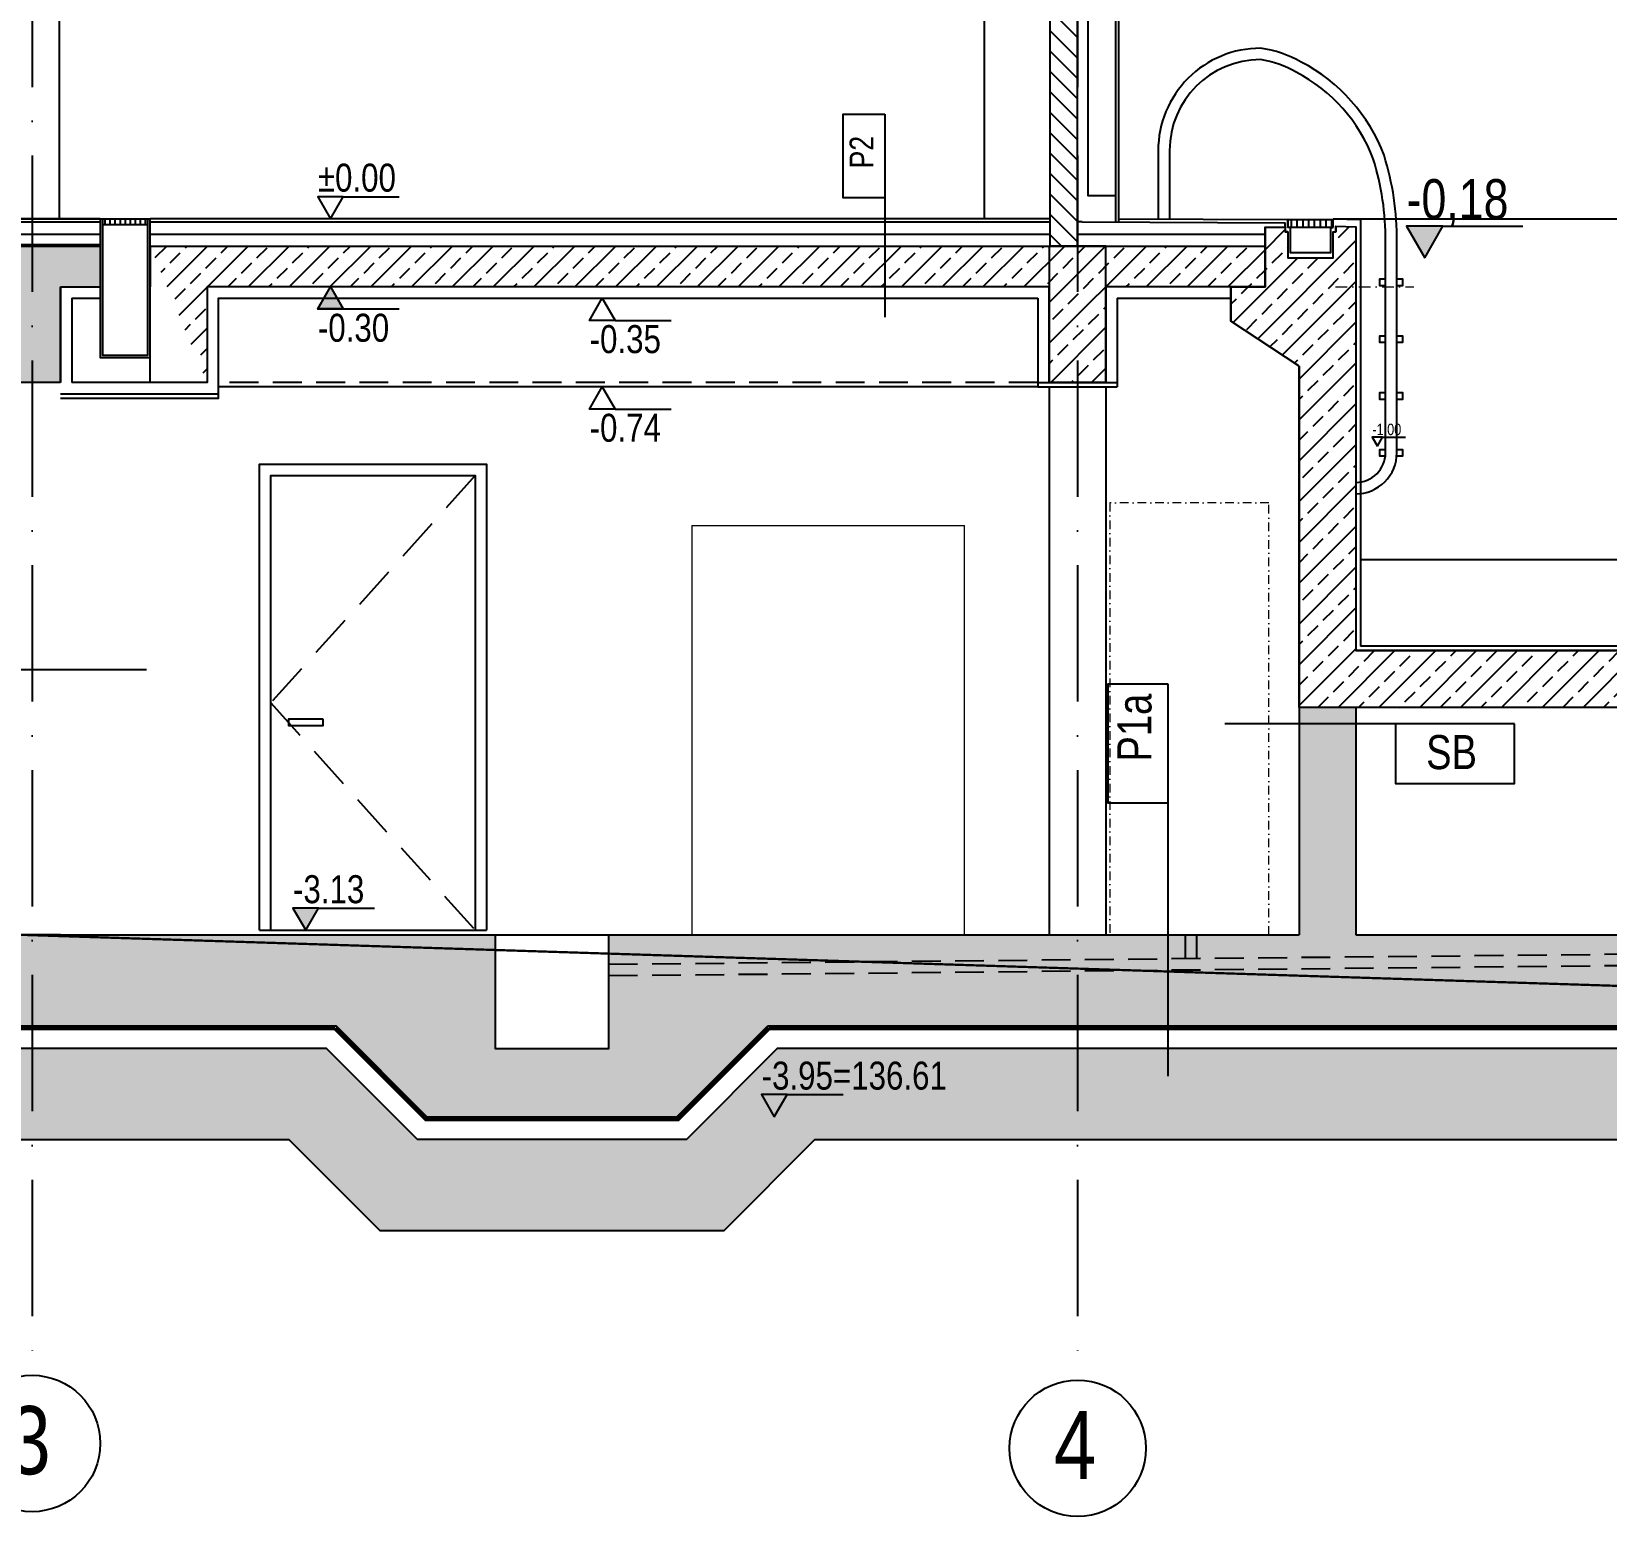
# Model space of a CAD drawing. Header units: millimetres. Extents: x 58205 to 122423, y 1055 to 94479.
# Drawn here: x 70225 to 70918, y 16257 to 16911 of the extents above; entities that cross this region are included whole.
import ezdxf

# ---------------------------------------------------------------- set-up
doc = ezdxf.new("R2010")
doc.units = ezdxf.units.MM
for name, pattern in [('ACAD_ISO03W100', [30, 12, -18]), ('ACAD_ISO10W100', [18, 12, -3, 0, -3]), ('DASHDOT', [25.4, 12.7, -6.35, 0, -6.35]), ('DASHED', [0.75, 0.5, -0.25]), ('HIDDEN', [9.525, 6.35, -3.175])]:
    doc.linetypes.add(name, pattern=pattern)
for name, color, linetype in [('+48_HACZE', 253, 'Continuous'), ('+48_IZOLACJE', 4, 'Continuous'), ('+48_KOTY', 3, 'Continuous'), ('+48_MEBLE', 251, 'Continuous'), ('+48_OPISY_ŚCIAN', 3, 'Continuous'), ('+48_OSIE', 8, 'Continuous'), ('+48_POSADZKA', 4, 'Continuous'), ('+48_PRZEKRÓJ', 1, 'Continuous'), ('+48_SCIANY', 1, 'Continuous'), ('+48_STOLARKA_DRZWI', 3, 'Continuous'), ('+48_WEŁNA', 252, 'Continuous'), ('+48_WIDOK', 5, 'Continuous'), ('+48_ŻELBET', 242, 'Continuous'), ('1_CIENKA', 252, 'Continuous'), ('SCHODY_', 2, 'Continuous')]:
    doc.layers.add(name, color=color, linetype=linetype)
doc.layers.add('Basen Linia 03', color=53, linetype='Continuous', lineweight=30)
doc.layers.add('Basen Osiowe', color=90, linetype='DASHDOT', lineweight=9)
doc.styles.add('WRP_ARIAL', font='ARIAL.TTF', dxfattribs={"width": 0.8})

# ---------------------------------------------------------------- blocks, each defined once
blk = doc.blocks.new('OZN_OSI')
at = {"layer": '+48_OSIE', "linetype": 'Continuous', "ltscale": 5}
blk.add_circle((0, -30), 30, dxfattribs=at)
at = {"layer": '+48_OSIE', "linetype": 'Continuous', "ltscale": 5, "style": 'WRP_ARIAL', "width": 0.8}
blk.add_attdef('NR', (-23.26, -43.54), '', height=30, dxfattribs=at)
blk = doc.blocks.new('koty')
at = {"layer": '+48_KOTY', "color": 3, "ltscale": 5}
blk.add_line((70403.15, 11224.99), (70423.15, 11224.99), dxfattribs=at)
blk.add_lwpolyline([(70398.6, 11217.11), (70403.15, 11224.99), (70394.05, 11224.99)], close=True, dxfattribs=at)
at = {"layer": '+48_KOTY', "color": 3, "style": 'WRP_ARIAL', "width": 0.8}
blk.add_attdef('POZIOM', (70403.19, 11226.78), '', height=10, dxfattribs=at)
blk = doc.blocks.new('SCIANA')
at = {"layer": '+48_OPISY_ŚCIAN', "ltscale": 5}
blk.add_line((-25, 0), (25, 0), dxfattribs=at)
blk.add_lwpolyline([(-60, 0), (-25, 0), (-25, 17.5), (-60, 17.5)], close=True, dxfattribs=at)
at = {"layer": '+48_OPISY_ŚCIAN', "ltscale": 5, "style": 'WRP_ARIAL', "width": 0.8}
blk.add_attdef('TYP', (-53.56, 4.8), '', height=10, dxfattribs=at)

msp = doc.modelspace()

# ---------------------------------------------------------------- hatches: boundary and pattern name
at = {"layer": '+48_HACZE'}
h = msp.add_hatch(dxfattribs=at)
h.set_pattern_fill('ANSI31', color=256, scale=2, angle=90, style=0)
h.paths.add_polyline_path([(70673.484, 17183.271), (70685.484, 17183.271), (70685.484, 16816.271), (70673.484, 16816.271)])
at = {"layer": '+48_HACZE', "linetype": 'Continuous'}
h = msp.add_hatch(dxfattribs=at)
h.set_pattern_fill('ANSI33', color=256, scale=2, style=0)
h.paths.add_polyline_path([(70782.984, 16763.359), (70752.984, 16783.271), (70752.984, 16798.271), (70767.984, 16798.271), (70767.984, 16824.571), (70776.884, 16824.571), (70776.884, 16822.471), (70777.984, 16822.471), (70777.984, 16811.071), (70797.984, 16811.071), (70797.983, 16822.471), (70799.083, 16822.471), (70799.083, 16825.037), (70807.984, 16824.77), (70807.984, 16638.271), (71187.984, 16638.271), (71187.984, 16824.77), (71196.884, 16825.037), (71196.884, 16822.471), (71197.984, 16822.471), (71197.984, 16811.071), (71217.984, 16811.071), (71217.984, 16822.471), (71219.084, 16822.471), (71219.084, 16824.571), (71227.984, 16824.571), (71227.984, 16816.271), (71240.984, 16816.271), (71240.984, 16798.271), (71233.984, 16798.271), (71212.984, 16777.271), (71212.984, 16613.271), (70782.984, 16613.271)])
h = msp.add_hatch(dxfattribs=at)
h.set_pattern_fill('ANSI33', color=256, scale=2, style=0)
h.paths.add_polyline_path([(69692.984, 16756.271), (69717.984, 16756.271), (69717.984, 16816.271), (69692.984, 16816.271)])
h.paths.add_polyline_path([(70237.984, 16513.271), (70212.984, 16513.271), (69717.984, 16513.271), (69717.984, 16513.271), (68857.984, 16513.271), (68857.984, 16816.271), (68832.984, 16816.271), (68832.984, 16513.271), (68817.984, 16513.271), (68817.984, 16473.271), (70359.234, 16473.271), (70399.234, 16433.271), (70509.234, 16433.271), (70549.234, 16473.271), (71292.984, 16473.271), (71292.984, 16513.271), (71277.984, 16513.271), (71277.984, 16791.271), (71252.984, 16791.271), (71252.984, 16513.271), (71212.984, 16513.271), (71212.984, 16613.271), (71187.984, 16613.271), (71187.984, 16513.271), (70807.984, 16513.271), (70807.984, 16613.271), (70782.984, 16613.271), (70782.984, 16513.271), (70479.234, 16513.271), (70479.234, 16463.271), (70429.234, 16463.271), (70429.234, 16513.271)])
h.paths.add_polyline_path([(70212.984, 16756.271), (70237.984, 16756.271), (70237.984, 16798.271), (70255.484, 16798.271), (70255.484, 16816.271), (70212.984, 16816.271)])
h = msp.add_hatch(dxfattribs=at)
h.set_pattern_fill('ANSI33', color=256, scale=2, style=0)
edge = h.paths.add_edge_path()
edge.add_line((70302.484, 16756.271), (70277.484, 16756.271))
edge.add_line((70277.484, 16756.271), (70277.484, 16816.271))
edge.add_line((70277.484, 16816.271), (70767.984, 16816.271))
edge.add_line((70767.984, 16816.271), (70767.984, 16798.271))
edge.add_line((70767.984, 16798.271), (70697.984, 16798.271))
edge.add_line((70697.984, 16798.271), (70697.984, 16756.271))
edge.add_line((70697.984, 16756.271), (70672.984, 16756.271))
edge.add_line((70672.984, 16756.271), (70672.984, 16798.271))
edge.add_line((70672.984, 16798.271), (70302.484, 16798.271))
edge.add_line((70302.484, 16798.271), (70302.484, 16756.271))
edge.add_line((70302.484, 16756.271), (70277.484, 16756.271))
edge.add_line((70277.484, 16756.271), (70277.484, 16816.271))
at = {"layer": '+48_HACZE', "ltscale": 0.15}
h = msp.add_hatch(dxfattribs=at)
h.set_pattern_fill('AR-SAND', color=256, scale=0.5, style=0)
h.paths.add_polyline_path([(68334.488, 16531.125), (68323.77, 16571.125), (68694.484, 16571.125), (68685.488, 16580.125), (68685.488, 16686.271), (68822.984, 16686.271), (68822.984, 16576.271), (68831.984, 16576.271), (68831.984, 16523.685), (68822.569, 16514.271), (68816.984, 16514.271), (68816.984, 16472.271), (68807.984, 16463.271), (70355.091, 16463.271), (70395.091, 16423.271), (70513.376, 16423.271), (70553.376, 16463.271), (71302.984, 16463.271), (71293.984, 16472.271), (71293.984, 16473.271), (71333.569, 16473.271), (71320.171, 16423.271), (70569.944, 16423.271), (70529.944, 16383.271), (70378.683, 16383.271), (70338.523, 16423.271), (68807.984, 16423.271), (68779.084, 16531.125)])
at = {"layer": '+48_KOTY'}
for points in [[(70846.257, 16824.94), (70830.241, 16824.94), (70838.249, 16811.071)], [(70362.424, 16788.562), (70351.213, 16788.562), (70356.819, 16798.271)]]:
    msp.add_hatch(color=256, dxfattribs=at).paths.add_polyline_path(points)
at = {"layer": '+48_KOTY', "ltscale": 2}
h = msp.add_hatch(color=3, dxfattribs=at)
h.paths.add_polyline_path([(70348.719, 16520.216), (70351.47, 16524.983), (70340.26, 16524.983), (70343.011, 16520.216)])
h.paths.add_polyline_path([(70348.007, 16518.984), (70348.719, 16520.216), (70343.011, 16520.216), (70343.723, 16518.984)])
h.paths.add_polyline_path([(70345.865, 16515.274), (70348.007, 16518.984), (70343.723, 16518.984)])
h = msp.add_hatch(color=3, dxfattribs=at)
h.paths.add_polyline_path([(70554.917, 16438.216), (70557.669, 16442.983), (70546.458, 16442.983), (70549.21, 16438.216)])
h.paths.add_polyline_path([(70554.206, 16436.984), (70554.917, 16438.216), (70549.21, 16438.216), (70549.921, 16436.984)])
h.paths.add_polyline_path([(70552.063, 16433.274), (70554.206, 16436.984), (70549.921, 16436.984)])
at = {"layer": '+48_WIDOK'}
h = msp.add_hatch(dxfattribs=at)
h.set_pattern_fill('ANSI31', color=256, scale=0.8, angle=45, style=0)
h.set_pattern_definition([(90, (-0.0019, -0.3737), (-2.54, 4e-16), [])])
h.paths.add_polyline_path([(70778.232, 16827.897), (70797.732, 16827.897), (70797.732, 16824.397), (70778.232, 16824.397)])
at = {"layer": '1_CIENKA', "lineweight": -3}
h = msp.add_hatch(dxfattribs=at)
h.set_pattern_fill('ANSI31', color=256, scale=0.7, angle=45, style=0)
h.set_pattern_definition([(90, (-3e-07, 8194.679), (-2.2225, 2e-16), [])])
h.paths.add_polyline_path([(70276.484, 16828.271), (70256.484, 16828.271), (70256.484, 16825.771), (70276.484, 16825.771)])

# ---------------------------------------------------------------- linework, layer by layer
at = {"layer": '+48_HACZE', "ltscale": 0.15}
msp.add_lwpolyline([(68807.984, 16423.271), (70338.523, 16423.271), (70378.523, 16383.271), (70529.944, 16383.271), (70569.944, 16423.271), (71320.171, 16423.271), (71334.745, 16477.662)], dxfattribs=at)
at = {"layer": '+48_IZOLACJE', "linetype": 'ACAD_ISO03W100', "ltscale": 0.5, "const_width": 2}
for points in [[(70549.648, 16472.271), (71293.984, 16472.271), (71293.984, 16514.271), (71288.398, 16514.271), (71278.984, 16523.685), (71278.984, 16819.471)], [(68343.488, 16812.976), (68343.488, 16580.125), (68685.488, 16580.125), (68685.488, 16695.266), (68831.984, 16695.266), (68831.984, 16523.685), (68822.569, 16514.271), (68816.984, 16514.271), (68816.965, 16472.271), (70358.819, 16472.271)], [(70358.819, 16472.271), (70398.819, 16432.271), (70509.648, 16432.271), (70549.648, 16472.271)]]:
    msp.add_lwpolyline(points, dxfattribs=at)
at = {"layer": '+48_IZOLACJE', "linetype": 'DASHED', "ltscale": 7, "const_width": 1}
msp.add_lwpolyline([(70255.484, 16816.771), (70197.984, 16816.771)], dxfattribs=at)
at = {"layer": '+48_KOTY'}
msp.add_lwpolyline([(70362.424, 16788.562), (70351.213, 16788.562), (70356.819, 16798.271), (70362.424, 16788.562)], dxfattribs=at)
at = {"layer": '+48_MEBLE'}
msp.add_lwpolyline([(70237.484, 16828.271), (70237.484, 17098.271)], dxfattribs=at)
at = {"layer": '+48_OPISY_ŚCIAN'}
msp.add_line((70725.218, 16521.122), (70725.218, 16451.122), dxfattribs=at)
at = {"layer": '+48_OSIE', "linetype": 'ACAD_ISO10W100', "ltscale": 5}
for p, q in [((70225.484, 17757.048), (70225.484, 16319.517)), ((70685.484, 17757.048), (70685.484, 16319.517))]:
    msp.add_line(p, q, dxfattribs=at)
at = {"layer": '+48_POSADZKA'}
for p, q in [((70255.484, 16828.271), (70212.984, 16828.271)), ((70673.484, 16828.271), (70277.484, 16828.271))]:
    msp.add_line(p, q, dxfattribs=at)
at = {"layer": '+48_PRZEKRÓJ'}
for p, q in [((70673.484, 16816.271), (70673.484, 17183.271)), ((70685.484, 16816.271), (70685.484, 17183.271)), ((70212.984, 16816.271), (70255.484, 16816.271)), ((70255.484, 16816.271), (70255.484, 16798.271)), ((70277.484, 16816.271), (70277.484, 16798.271)), ((70237.984, 16798.271), (70255.484, 16798.271))]:
    msp.add_line(p, q, dxfattribs=at)
at = {"layer": '+48_PRZEKRÓJ', "ltscale": 2}
for p, q in [((70237.984, 16756.271), (70237.984, 16798.271)), ((70237.984, 16798.271), (70237.984, 16756.271)), ((70237.984, 16796.271), (70237.984, 16796.271))]:
    msp.add_line(p, q, dxfattribs=at)
at = {"layer": '+48_PRZEKRÓJ'}
for points in [[(70237.984, 16513.271), (70429.234, 16513.271)], [(70429.234, 16513.271), (70429.234, 16463.271), (70479.234, 16463.271), (70479.234, 16513.271)], [(70479.234, 16513.271), (70782.984, 16513.271)], [(70807.984, 16513.271), (71187.984, 16513.271)], [(68817.984, 16473.271), (70359.234, 16473.271)], [(70359.234, 16473.271), (70359.234, 16473.271), (70399.234, 16433.271), (70509.234, 16433.271), (70509.234, 16433.271), (70549.234, 16473.271), (70549.234, 16473.271)], [(70549.234, 16473.271), (71292.984, 16473.271)]]:
    msp.add_lwpolyline(points, dxfattribs=at)
at = {"layer": '+48_SCIANY', "ltscale": 0.1}
msp.add_line((70237.984, 16756.271), (69692.984, 16756.271), dxfattribs=at)
at = {"layer": '+48_SCIANY', "ltscale": 0.3}
msp.add_line((70237.984, 16513.271), (69692.984, 16513.271), dxfattribs=at)
for points in [[(70782.984, 16763.359), (70752.984, 16783.271), (70752.984, 16798.271), (70767.984, 16798.271), (70767.984, 16824.571), (70776.884, 16824.571), (70776.884, 16822.471), (70777.984, 16822.471), (70777.984, 16811.071), (70797.984, 16811.071), (70797.983, 16822.471), (70799.083, 16822.471), (70799.083, 16825.037), (70807.984, 16824.77), (70807.984, 16638.271), (71187.984, 16638.271)], [(70302.484, 16756.271), (70277.484, 16756.271), (70277.484, 16816.271), (70767.984, 16816.271), (70767.984, 16798.271), (70697.984, 16798.271), (70697.984, 16756.271), (70672.984, 16756.271), (70672.984, 16798.271), (70302.484, 16798.271), (70302.484, 16756.271), (70277.484, 16756.271), (70277.484, 16816.271)], [(71212.984, 16613.271), (70782.984, 16613.271), (70782.984, 16763.359)]]:
    msp.add_lwpolyline(points, dxfattribs=at)
at = {"layer": '+48_STOLARKA_DRZWI'}
msp.add_line((70325.484, 16515.271), (70425.484, 16515.271), dxfattribs=at)
for points in [[(70325.484, 16515.271), (70325.484, 16720.271), (70425.484, 16720.271), (70425.484, 16515.271)], [(70330.484, 16515.271), (70330.484, 16715.271), (70420.484, 16715.271), (70420.484, 16515.271)]]:
    msp.add_lwpolyline(points, dxfattribs=at)
at = {"layer": '+48_STOLARKA_DRZWI', "linetype": 'HIDDEN', "ltscale": 3}
msp.add_lwpolyline([(70420.484, 16715.271), (70330.484, 16615.271), (70420.484, 16515.271)], dxfattribs=at)
at = {"layer": '+48_STOLARKA_DRZWI'}
msp.add_lwpolyline([(70353.484, 16608.271), (70353.484, 16605.271), (70338.484, 16605.271), (70338.484, 16608.271)], close=True, dxfattribs=at)
at = {"layer": '+48_WEŁNA'}
for p, q in [((70667.984, 16793.271), (70667.984, 16754.271)), ((70702.984, 16793.271), (70702.984, 16754.271)), ((70702.984, 16793.271), (70752.984, 16793.271)), ((70237.984, 16751.271), (70307.484, 16751.271)), ((70667.984, 16756.271), (70672.984, 16756.271)), ((70697.984, 16756.271), (70702.984, 16756.271))]:
    msp.add_line(p, q, dxfattribs=at)
for points in [[(70237.984, 16749.271), (70307.484, 16749.271), (70307.484, 16793.271), (70667.984, 16793.271)], [(70667.984, 16754.271), (70702.984, 16754.271)]]:
    msp.add_lwpolyline(points, dxfattribs=at)
at = {"layer": '+48_WIDOK', "ltscale": 3}
msp.add_line((70644.484, 16828.271), (70644.484, 17133.271), dxfattribs=at)
at = {"layer": '+48_WIDOK'}
for p, q in [((70702.234, 16928.271), (70702.234, 16826.777)), ((70703.484, 16928.271), (70703.484, 16826.771)), ((70255.484, 16826.771), (70209.484, 16826.771)), ((70212.984, 16828.271), (70255.484, 16828.271)), ((70673.484, 16826.771), (70277.484, 16826.771)), ((70687.484, 16826.861), (70685.484, 16826.861)), ((70687.484, 16826.861), (70776.884, 16826.402)), ((70776.884, 16824.571), (70776.884, 16826.402)), ((70798.004, 16828.27), (71198.246, 16828.27)), ((70255.484, 16821.271), (70209.484, 16821.271)), ((70673.484, 16821.271), (70277.484, 16821.271)), ((70767.984, 16821.271), (70685.484, 16821.271)), ((70242.984, 16793.271), (70242.984, 16756.271)), ((70242.984, 16793.271), (70255.484, 16793.271)), ((70277.484, 16756.271), (70242.984, 16756.271)), ((70667.984, 16754.271), (70307.484, 16754.271))]:
    msp.add_line(p, q, dxfattribs=at)
at = {"layer": '+48_WIDOK', "linetype": 'HIDDEN', "ltscale": 2}
for p, q in [((70667.984, 16756.271), (70307.484, 16756.271)), ((70732.974, 16502.871), (70732.974, 16513.271)), ((70737.974, 16502.921), (70737.974, 16513.271))]:
    msp.add_line(p, q, dxfattribs=at)
at = {"layer": '+48_WIDOK', "linetype": 'Continuous'}
for p, q in [((70672.984, 16754.271), (70672.984, 16513.271)), ((70697.984, 16754.271), (70697.984, 16513.271))]:
    msp.add_line(p, q, dxfattribs=at)
at = {"layer": '+48_WIDOK'}
for points in [[(70690.234, 16928.271), (70702.234, 16928.271), (70702.234, 16838.271), (70690.234, 16838.271)], [(70778.232, 16827.897), (70797.732, 16827.897), (70797.732, 16824.397), (70778.232, 16824.397)]]:
    msp.add_lwpolyline(points, close=True, dxfattribs=at)
for points in [[(70807.984, 16707.271, 0.4142136), (70825.984, 16725.271), (70825.984, 16818.271, 0.0798853), (70820.338, 16856.161, 0.1857074), (70783.941, 16897.184, 0.0985083), (70765.984, 16903.271, 0.4142136), (70720.984, 16858.271), (70720.984, 16828.271)], [(70807.984, 16712.271, 0.4142136), (70820.984, 16725.271), (70820.984, 16818.3, 0.0797436), (70815.601, 16854.559, 0.1849918), (70781.684, 16892.717, 0.0964749), (70765.93, 16898.271, 0.4138182), (70725.984, 16858.271), (70725.984, 16828.271)]]:
    msp.add_lwpolyline(points, format="xyb", dxfattribs=at)
for points in [[(70255.484, 16828.271), (70255.484, 16767.271), (70277.484, 16767.271), (70277.484, 16828.271)], [(70820.984, 16798.771), (70818.484, 16798.771), (70818.484, 16801.771), (70820.984, 16801.771)], [(70825.984, 16801.771), (70828.484, 16801.771), (70828.484, 16798.771), (70825.984, 16798.771)], [(70820.984, 16773.771), (70818.484, 16773.771), (70818.484, 16776.771), (70820.984, 16776.771)], [(70825.984, 16776.771), (70828.484, 16776.771), (70828.484, 16773.771), (70825.984, 16773.771)], [(70820.984, 16748.771), (70818.484, 16748.771), (70818.484, 16751.771), (70820.984, 16751.771)], [(70825.984, 16751.771), (70828.484, 16751.771), (70828.484, 16748.771), (70825.984, 16748.771)], [(70820.897, 16723.771), (70818.484, 16723.771), (70818.484, 16726.771), (70820.984, 16726.771)], [(70825.984, 16726.771), (70828.484, 16726.771), (70828.484, 16723.771), (70825.921, 16723.771)], [(71185.984, 16678.271), (70809.984, 16678.271)], [(70429.234, 16513.271), (70479.234, 16513.271)], [(71302.984, 16463.271), (70553.376, 16463.271), (70513.376, 16423.271), (70395.091, 16423.271), (70355.091, 16463.271), (68807.984, 16463.271)]]:
    msp.add_lwpolyline(points, dxfattribs=at)
at = {"layer": '+48_WIDOK', "linetype": 'DASHED', "ltscale": 15, "const_width": 1}
msp.add_lwpolyline([(71610.98, 16468.832), (68499.898, 16568.271), (68170.126, 16568.271)], dxfattribs=at)
at = {"layer": '+48_WIDOK', "linetype": 'HIDDEN', "ltscale": 2}
for points in [[(70479.234, 16500.333), (71223.009, 16507.771, 0.411244), (71225.484, 16510.271), (71225.484, 16513.271)], [(70479.234, 16495.333), (71223.059, 16502.771, 0.4112732), (71230.484, 16510.271), (71230.484, 16513.271)]]:
    msp.add_lwpolyline(points, format="xyb", dxfattribs=at)
at = {"layer": '+48_ŻELBET', "linetype": 'Continuous'}
for p, q in [((70767.984, 16824.571), (70767.984, 16798.271)), ((70767.984, 16824.571), (70776.884, 16824.571)), ((70776.884, 16824.571), (70776.884, 16822.471)), ((70777.984, 16822.471), (70776.884, 16822.471)), ((70797.983, 16822.471), (70799.083, 16822.471)), ((70799.083, 16825.037), (70807.984, 16824.77)), ((70799.083, 16825.037), (70799.083, 16822.471)), ((70807.984, 16824.77), (70807.984, 16638.271)), ((70277.484, 16816.271), (70697.984, 16816.271)), ((70697.984, 16816.271), (70767.984, 16816.271)), ((70767.984, 16798.271), (70697.984, 16798.271)), ((70752.984, 16798.271), (70752.984, 16783.271)), ((70782.984, 16763.359), (70752.984, 16783.271)), ((70782.984, 16763.359), (70782.984, 16513.271)), ((71187.984, 16638.271), (70807.984, 16638.271)), ((70807.984, 16613.271), (70807.984, 16513.271)), ((71187.984, 16613.271), (70807.984, 16613.271))]:
    msp.add_line(p, q, dxfattribs=at)
msp.add_lwpolyline([(70777.984, 16822.471), (70777.984, 16811.071), (70797.984, 16811.071), (70797.984, 16822.471)], dxfattribs=at)
msp.add_lwpolyline([(70672.984, 16756.271), (70697.984, 16756.271), (70697.984, 16816.271), (70672.984, 16816.271)], close=True, dxfattribs=at)
at = {"layer": '1_CIENKA', "lineweight": -3}
for p, q in [((70255.484, 16828.271), (70277.484, 16828.271)), ((70256.484, 16825.771), (70276.484, 16825.771))]:
    msp.add_line(p, q, dxfattribs=at)
at = {"layer": '1_CIENKA'}
for p, q in [((70703.484, 16828.271), (70777.982, 16827.897)), ((70777.982, 16824.397), (70777.982, 16827.897)), ((70797.983, 16824.397), (70797.983, 16828.271)), ((70797.984, 16828.271), (70809.984, 16827.911)), ((70809.984, 16827.911), (70809.984, 16640.271)), ((70779.082, 16824.397), (70777.982, 16824.397)), ((70796.882, 16824.397), (70797.982, 16824.397)), ((70796.882, 16824.397), (70797.982, 16824.397)), ((70796.882, 16824.397), (70797.982, 16824.397)), ((70796.882, 16824.397), (70797.983, 16824.397)), ((71185.984, 16640.271), (70809.984, 16640.271))]:
    msp.add_line(p, q, dxfattribs=at)
at = {"layer": '1_CIENKA', "lineweight": -3}
msp.add_lwpolyline([(70256.484, 16828.271), (70256.484, 16768.271), (70276.484, 16768.271), (70276.484, 16828.271)], dxfattribs=at)
at = {"layer": '1_CIENKA'}
msp.add_lwpolyline([(70779.082, 16824.397), (70779.084, 16813.371), (70796.884, 16813.371), (70796.882, 16824.397)], dxfattribs=at)
at = {"layer": 'Basen Linia 03', "color": 251, "lineweight": 5, "ltscale": 0.5}
msp.add_line((70515.73, 16693.271), (70635.73, 16693.271), dxfattribs=at)
msp.add_lwpolyline([(70515.73, 16693.271), (70515.73, 16513.271), (70635.73, 16513.271), (70635.73, 16693.271)], dxfattribs=at)
at = {"layer": 'Basen Osiowe', "color": 251, "ltscale": 0.4}
msp.add_line((70798.998, 16798.272), (70833.523, 16798.27), dxfattribs=at)
at = {"layer": 'Basen Osiowe', "ltscale": 0.3}
msp.add_lwpolyline([(70699.71, 16513.271), (70769.71, 16513.271), (70769.71, 16703.271), (70699.71, 16703.271)], close=True, dxfattribs=at)

# ---------------------------------------------------------------- block references
at = {"layer": '+48_KOTY'}
ref = msp.add_blockref('koty', (-16371.188, 3009.275), dxfattribs=dict(at, xscale=1.231956389266998, yscale=1.231956389264269, zscale=1.231956389264917))
ref.add_attrib('POZIOM', '%%P0.00', (70351.236, 16840.181), dxfattribs={"color": 3, "height": 12.3196, "style": 'WRP_ARIAL', "width": 0.8})
ref = msp.add_blockref('koty', (-53058.903, -2930.351), dxfattribs=dict(at, xscale=1.759937698967406, yscale=1.759937698949216, zscale=1.759937698949881))
ref.add_attrib('POZIOM', '-0,18', (70830.274, 16828.087), dxfattribs={"color": 3, "height": 17.5994, "style": 'WRP_ARIAL', "width": 0.8})
ref = msp.add_blockref('koty', (-16371.188, 30617.265), dxfattribs=dict(at, xscale=-1.231956389266998, yscale=1.231956389264269, zscale=1.231956389264917, rotation=180))
ref.add_attrib('POZIOM', '-0.30', (70351.236, 16774.156), dxfattribs={"color": 3, "height": 12.3196, "style": 'WRP_ARIAL', "width": 0.8})
ref = msp.add_blockref('koty', (-16251.616, 30612.265), dxfattribs=dict(at, xscale=-1.231956389266998, yscale=1.231956389264269, zscale=1.231956389264917, rotation=180))
ref.add_attrib('POZIOM', '-0.35', (70470.808, 16769.156), dxfattribs={"color": 3, "height": 12.3196, "style": 'WRP_ARIAL', "width": 0.8})
ref = msp.add_blockref('koty', (-16251.616, 30573.265), dxfattribs=dict(at, xscale=-1.231956389266998, yscale=1.231956389264269, zscale=1.231956389264917, rotation=180))
ref.add_attrib('POZIOM', '-0.74', (70470.808, 16730.156), dxfattribs={"color": 3, "height": 12.3196, "style": 'WRP_ARIAL', "width": 0.8})
ref = msp.add_blockref('koty', (35618.163, 11119.714), dxfattribs=dict(at, xscale=0.5, yscale=0.5, zscale=0.5))
ref.add_attrib('POZIOM', '-1.00', (70815.197, 16733.105), dxfattribs={"color": 3, "height": 5, "style": 'WRP_ARIAL', "width": 0.8})
ref = msp.add_blockref('koty', (-16382.137, 2696.276), dxfattribs=dict(at, xscale=1.231956389266998, yscale=1.231956389264269, zscale=1.231956389264917))
ref.add_attrib('POZIOM', '-3.13', (70340.287, 16527.182), dxfattribs={"color": 3, "height": 12.3196, "style": 'WRP_ARIAL', "width": 0.8})
ref = msp.add_blockref('koty', (-16175.939, 2614.276), dxfattribs=dict(at, xscale=1.231956389266998, yscale=1.231956389264269, zscale=1.231956389264917))
ref.add_attrib('POZIOM', '-3.95=136.61', (70546.485, 16445.182), dxfattribs={"color": 3, "height": 12.31956, "style": 'WRP_ARIAL', "width": 0.8})
at = {"layer": '+48_OPISY_ŚCIAN'}
ref = msp.add_blockref('SCIANA', (70600.745, 16811.27), dxfattribs=dict(at, xscale=-1.050000000000182, yscale=1.050000000000182, zscale=1.05, rotation=90))
ref.add_attrib('TYP', 'P2', (70595.705, 16850.384), dxfattribs={"ltscale": 5, "height": 10.5, "rotation": 90, "style": 'WRP_ARIAL', "width": 0.8})
ref = msp.add_blockref('SCIANA', (70238.292, 16629.948), dxfattribs=dict(at, xscale=1.5, yscale=1.5, zscale=1.5))
ref.add_attrib('TYP', 'SW3', (70155.165, 16637.148), dxfattribs={"ltscale": 5, "height": 15, "style": 'WRP_ARIAL', "width": 0.8})
ref = msp.add_blockref('SCIANA', (70725.218, 16533.622), dxfattribs=dict(at, xscale=-1.5, yscale=1.5, zscale=1.5, rotation=90))
ref.add_attrib('TYP', 'P1a', (70718.018, 16589.499), dxfattribs={"ltscale": 5, "height": 15, "rotation": 90, "style": 'WRP_ARIAL', "width": 0.8})
ref = msp.add_blockref('SCIANA', (70787.821, 16606.122), dxfattribs=dict(at, xscale=1.5, yscale=1.5, zscale=1.5, rotation=180))
ref.add_attrib('TYP', 'SB', (70838.876, 16586.151), dxfattribs={"ltscale": 5, "height": 15, "style": 'WRP_ARIAL', "width": 0.8})
at = {"layer": 'SCHODY_'}
ref = msp.add_blockref('OZN_OSI', (70225.484, 16319.517), dxfattribs=at)
ref.add_attrib('NR', '3', (70215.014, 16275.975), dxfattribs={"layer": '+48_OSIE', "linetype": 'Continuous', "ltscale": 5, "height": 30, "style": 'WRP_ARIAL', "width": 0.8})
ref = msp.add_blockref('OZN_OSI', (70685.547, 16317.41), dxfattribs=at)
ref.add_attrib('NR', '4', (70675.078, 16273.869), dxfattribs={"layer": '+48_OSIE', "linetype": 'Continuous', "ltscale": 5, "height": 30, "style": 'WRP_ARIAL', "width": 0.8})

doc.saveas('drawing.dxf')
